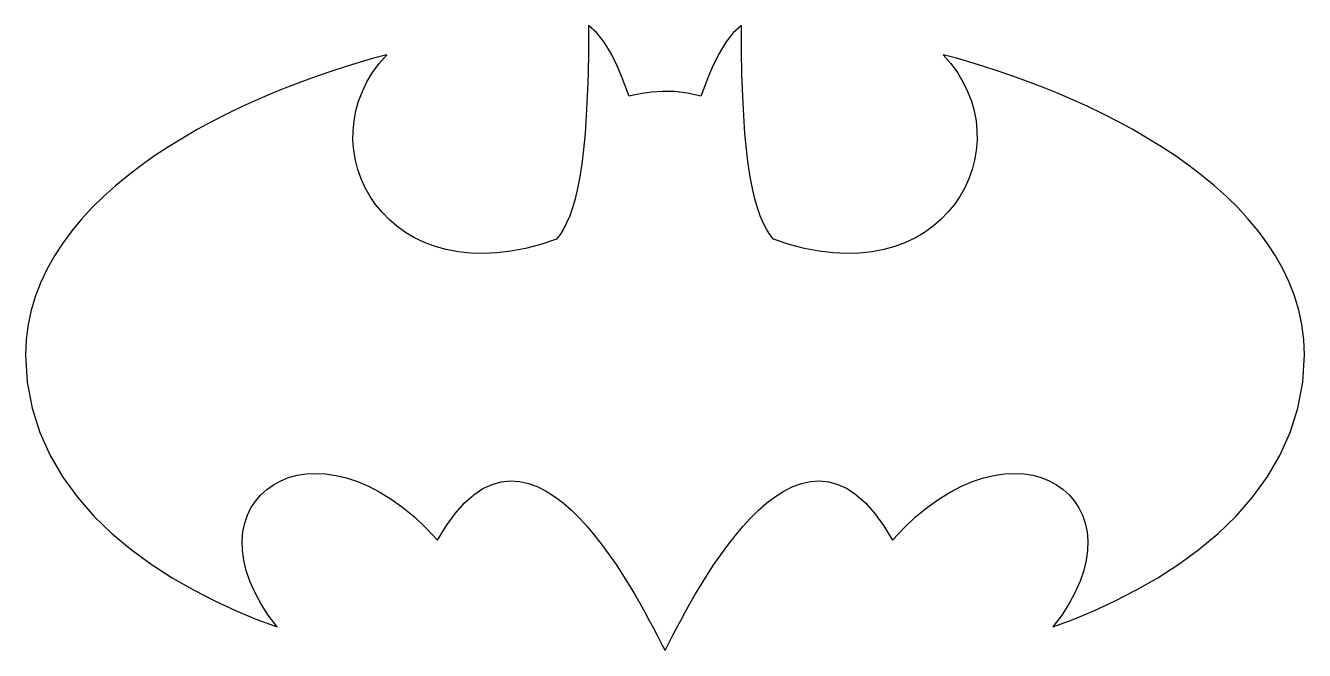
# Model space of a CAD drawing. Extents: x -3.76 to 3.6, y -1.69 to 1.9.
import ezdxf

# ---------------------------------------------------------------- set-up
doc = ezdxf.new("R2010")
doc.units = 0
doc.header["$MEASUREMENT"] = 0

msp = doc.modelspace()

# ---------------------------------------------------------------- linework, layer by layer
at = {"color": 2}
msp.add_lwpolyline([(-0.7061, 0.6742), (-0.7961, 0.6439), (-0.8832, 0.6207), (-0.9674, 0.6044), (-1.0484, 0.5945), (-1.1262, 0.5908), (-1.2008, 0.593), (-1.272, 0.6008), (-1.3398, 0.6138), (-1.4039, 0.6319), (-1.4645, 0.6547), (-1.5213, 0.6818), (-1.5742, 0.713), (-1.6232, 0.748), (-1.6682, 0.7866), (-1.709, 0.8283), (-1.7456, 0.8728), (-1.778, 0.92), (-1.8059, 0.9694), (-1.8293, 1.0209), (-1.8481, 1.074), (-1.8622, 1.1285), (-1.8716, 1.1841), (-1.8761, 1.2405), (-1.8756, 1.2973), (-1.87, 1.3544), (-1.8593, 1.4113), (-1.8434, 1.4679), (-1.822, 1.5236), (-1.7953, 1.5784), (-1.763, 1.6319), (-1.7251, 1.6838), (-1.6815, 1.7337), (-1.757, 1.7137), (-1.8351, 1.6915), (-1.9154, 1.6672), (-1.9977, 1.6406), (-2.0816, 1.6119), (-2.1667, 1.5811), (-2.2528, 1.548), (-2.3395, 1.5128), (-2.4265, 1.4754), (-2.5135, 1.4358), (-2.6001, 1.394), (-2.686, 1.3501), (-2.771, 1.3039), (-2.8546, 1.2556), (-2.9365, 1.205), (-3.0164, 1.1523), (-3.0941, 1.0973), (-3.169, 1.0402), (-3.241, 0.9809), (-3.3097, 0.9194), (-3.3748, 0.8556), (-3.436, 0.7897), (-3.4929, 0.7215), (-3.5452, 0.6512), (-3.5925, 0.5786), (-3.6346, 0.5038), (-3.6711, 0.4269), (-3.7017, 0.3477), (-3.7261, 0.2663), (-3.7439, 0.1826), (-3.7548, 0.0967), (-3.7585, 0.0087), (-3.7489, -0.1489), (-3.7212, -0.2979), (-3.6769, -0.4383), (-3.6177, -0.5704), (-3.545, -0.6943), (-3.4605, -0.81), (-3.3658, -0.9179), (-3.2624, -1.0179), (-3.1519, -1.1103), (-3.0359, -1.1951), (-2.9159, -1.2726), (-2.7936, -1.3428), (-2.6705, -1.406), (-2.5481, -1.4621), (-2.4282, -1.5115), (-2.3122, -1.5542), (-2.3629, -1.487), (-2.4057, -1.4208), (-2.441, -1.3561), (-2.469, -1.2929), (-2.4899, -1.2314), (-2.5041, -1.1721), (-2.5118, -1.1149), (-2.5132, -1.0602), (-2.5088, -1.0082), (-2.4986, -0.9591), (-2.483, -0.913), (-2.4623, -0.8704), (-2.4368, -0.8313), (-2.4067, -0.7959), (-2.3722, -0.7645), (-2.3337, -0.7374), (-2.2914, -0.7147), (-2.2457, -0.6966), (-2.1967, -0.6834), (-2.1447, -0.6754), (-2.0901, -0.6726), (-2.0331, -0.6753), (-1.9739, -0.6838), (-1.9129, -0.6983), (-1.8502, -0.719), (-1.7863, -0.746), (-1.7213, -0.7797), (-1.6555, -0.8203), (-1.5892, -0.8679), (-1.5227, -0.9228), (-1.4562, -0.9852), (-1.39, -1.0554), (-1.3384, -0.9712), (-1.2864, -0.9002), (-1.234, -0.8418), (-1.1813, -0.7953), (-1.1286, -0.76), (-1.0758, -0.7354), (-1.0232, -0.7207), (-0.9708, -0.7153), (-0.9187, -0.7186), (-0.8672, -0.7299), (-0.8161, -0.7485), (-0.7658, -0.7739), (-0.7163, -0.8053), (-0.6677, -0.8421), (-0.6201, -0.8837), (-0.5737, -0.9294), (-0.5286, -0.9786), (-0.4848, -1.0306), (-0.4425, -1.0847), (-0.4019, -1.1404), (-0.363, -1.1969), (-0.3259, -1.2536), (-0.2908, -1.31), (-0.2577, -1.3652), (-0.2268, -1.4187), (-0.1983, -1.4698), (-0.1722, -1.5179), (-0.1485, -1.5623), (-0.1276, -1.6024), (-0.1094, -1.6375), (-0.0941, -1.6669), (-0.0817, -1.6901), (-0.0694, -1.6669), (-0.0541, -1.6375), (-0.0359, -1.6024), (-0.0149, -1.5623), (0.0087, -1.5179), (0.0348, -1.4698), (0.0634, -1.4187), (0.0942, -1.3652), (0.1273, -1.31), (0.1624, -1.2536), (0.1995, -1.1969), (0.2384, -1.1404), (0.2791, -1.0847), (0.3213, -1.0306), (0.3651, -0.9786), (0.4102, -0.9294), (0.4566, -0.8837), (0.5042, -0.8421), (0.5528, -0.8053), (0.6023, -0.7739), (0.6527, -0.7485), (0.7037, -0.7299), (0.7553, -0.7186), (0.8073, -0.7153), (0.8597, -0.7207), (0.9124, -0.7354), (0.9651, -0.76), (1.0179, -0.7953), (1.0705, -0.8418), (1.1229, -0.9002), (1.175, -0.9712), (1.2266, -1.0554), (1.2927, -0.9852), (1.3592, -0.9228), (1.4258, -0.8679), (1.4921, -0.8203), (1.5578, -0.7797), (1.6228, -0.746), (1.6868, -0.719), (1.7494, -0.6983), (1.8105, -0.6838), (1.8696, -0.6753), (1.9266, -0.6726), (1.9812, -0.6754), (2.0332, -0.6834), (2.0822, -0.6966), (2.1279, -0.7147), (2.1702, -0.7374), (2.2087, -0.7645), (2.2432, -0.7959), (2.2733, -0.8313), (2.2988, -0.8704), (2.3195, -0.913), (2.3351, -0.9591), (2.3453, -1.0082), (2.3498, -1.0602), (2.3483, -1.1149), (2.3406, -1.1721), (2.3265, -1.2314), (2.3055, -1.2929), (2.2775, -1.3561), (2.2423, -1.4208), (2.1994, -1.487), (2.1487, -1.5542), (2.2647, -1.5115), (2.3847, -1.4621), (2.507, -1.406), (2.6301, -1.3428), (2.7524, -1.2726), (2.8724, -1.1951), (2.9884, -1.1103), (3.099, -1.0179), (3.2024, -0.9179), (3.297, -0.81), (3.3816, -0.6943), (3.4542, -0.5704), (3.5135, -0.4383), (3.5577, -0.2979), (3.5855, -0.1489), (3.5951, 0.0087), (3.5914, 0.0967), (3.5804, 0.1826), (3.5626, 0.2663), (3.5382, 0.3477), (3.5076, 0.4269), (3.4712, 0.5038), (3.429, 0.5786), (3.3817, 0.6512), (3.3294, 0.7215), (3.2725, 0.7897), (3.2114, 0.8556), (3.1463, 0.9194), (3.0776, 0.9809), (3.0056, 1.0402), (2.9306, 1.0973), (2.853, 1.1523), (2.773, 1.205), (2.6911, 1.2556), (2.6075, 1.3039), (2.5226, 1.3501), (2.4366, 1.394), (2.35, 1.4358), (2.263, 1.4754), (2.176, 1.5128), (2.0893, 1.548), (2.0032, 1.5811), (1.9181, 1.6119), (1.8342, 1.6406), (1.752, 1.6672), (1.6716, 1.6915), (1.5935, 1.7137), (1.5181, 1.7337), (1.5617, 1.6838), (1.5996, 1.6319), (1.6318, 1.5784), (1.6586, 1.5236), (1.6799, 1.4679), (1.6958, 1.4113), (1.7066, 1.3544), (1.7121, 1.2973), (1.7126, 1.2405), (1.7081, 1.1841), (1.6988, 1.1285), (1.6846, 1.074), (1.6658, 1.0209), (1.6424, 0.9694), (1.6145, 0.92), (1.5822, 0.8728), (1.5455, 0.8283), (1.5047, 0.7866), (1.4597, 0.748), (1.4107, 0.713), (1.3578, 0.6818), (1.301, 0.6547), (1.2405, 0.6319), (1.1763, 0.6138), (1.1086, 0.6008), (1.0374, 0.593), (0.9628, 0.5908), (0.8849, 0.5945), (0.8039, 0.6044), (0.7198, 0.6207), (0.6327, 0.6439), (0.5426, 0.6742), (0.522, 0.7011), (0.5024, 0.7319), (0.4837, 0.7673), (0.4662, 0.8077), (0.4498, 0.8539), (0.4346, 0.9062), (0.4206, 0.9654), (0.4079, 1.032), (0.3965, 1.1067), (0.3865, 1.1899), (0.3778, 1.2823), (0.3707, 1.3844), (0.365, 1.4968), (0.3609, 1.6202), (0.3585, 1.755), (0.3576, 1.9018), (0.3104, 1.8609), (0.2673, 1.8056), (0.2288, 1.7418), (0.1955, 1.6751), (0.1679, 1.6114), (0.1466, 1.5564), (0.1322, 1.516), (0.1252, 1.4959), (0.048, 1.5137), (-0.0268, 1.5221), (-0.0967, 1.5232), (-0.1593, 1.5192), (-0.2123, 1.5123), (-0.2531, 1.5046), (-0.2793, 1.4984), (-0.2886, 1.4959), (-0.2957, 1.516), (-0.3101, 1.5564), (-0.3314, 1.6114), (-0.359, 1.6751), (-0.3922, 1.7418), (-0.4308, 1.8056), (-0.4739, 1.8609), (-0.5211, 1.9018), (-0.5219, 1.755), (-0.5244, 1.6202), (-0.5285, 1.4968), (-0.5341, 1.3844), (-0.5413, 1.2823), (-0.5499, 1.1899), (-0.56, 1.1067), (-0.5714, 1.032), (-0.5841, 0.9654), (-0.5981, 0.9062), (-0.6133, 0.8539), (-0.6297, 0.8077), (-0.6472, 0.7673), (-0.6658, 0.7319), (-0.6854, 0.7011), (-0.7061, 0.6742)], close=True, dxfattribs=at)

doc.saveas('drawing.dxf')
